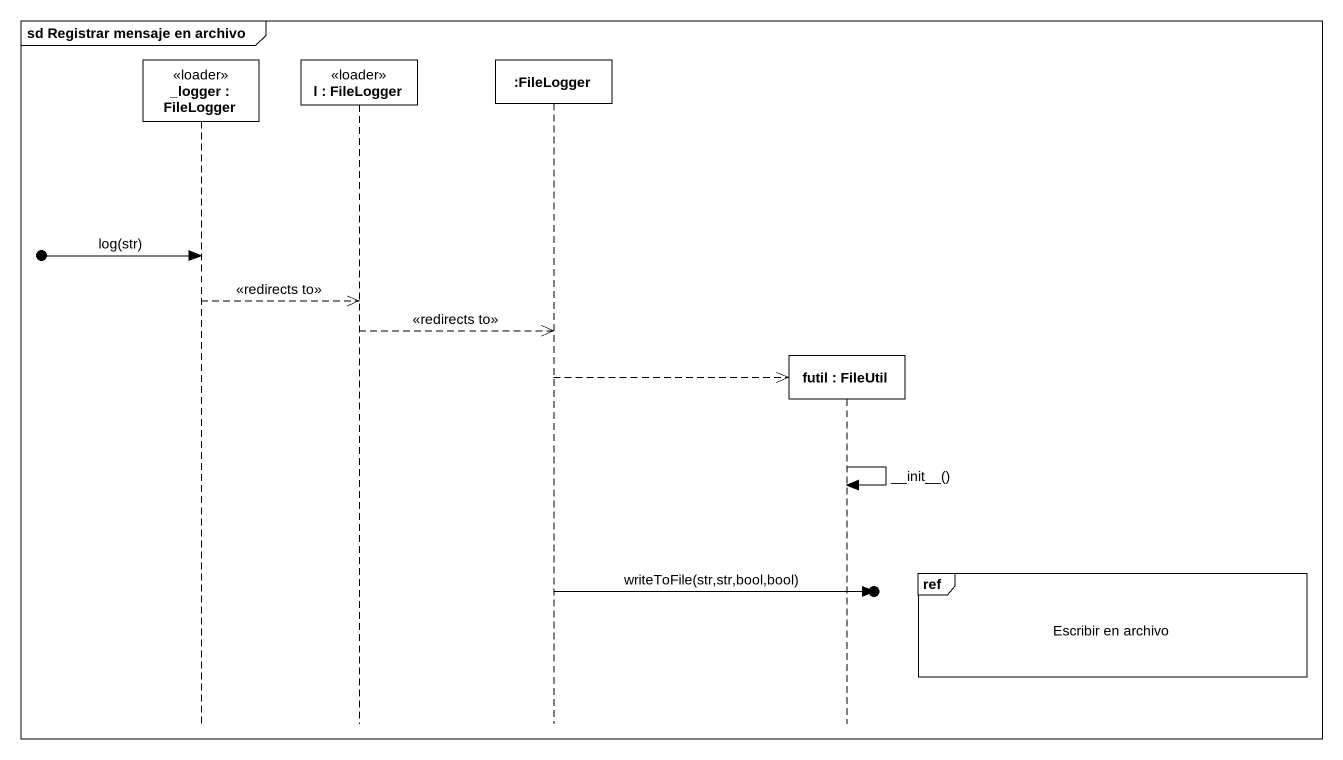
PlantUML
@startuml
mainframe sd Registrar mensaje en archivo
hide footbox
participant "_logger : FileLogger" as logger <<loader>>
participant "l : FileLogger" as l <<loader>>
participant ":FileLogger" as FileLogger
participant "futil : FileUtil" as futil

[o-> logger : log(str)
logger -->> l : <<redirects to>>
l -->> FileLogger : <<redirects to>>
FileLogger -->> futil **
futil -> futil : ~__init~__()
ref over futil : Escribir en archivo
FileLogger ->o] : writeToFile(str,str,bool,bool)
@enduml
